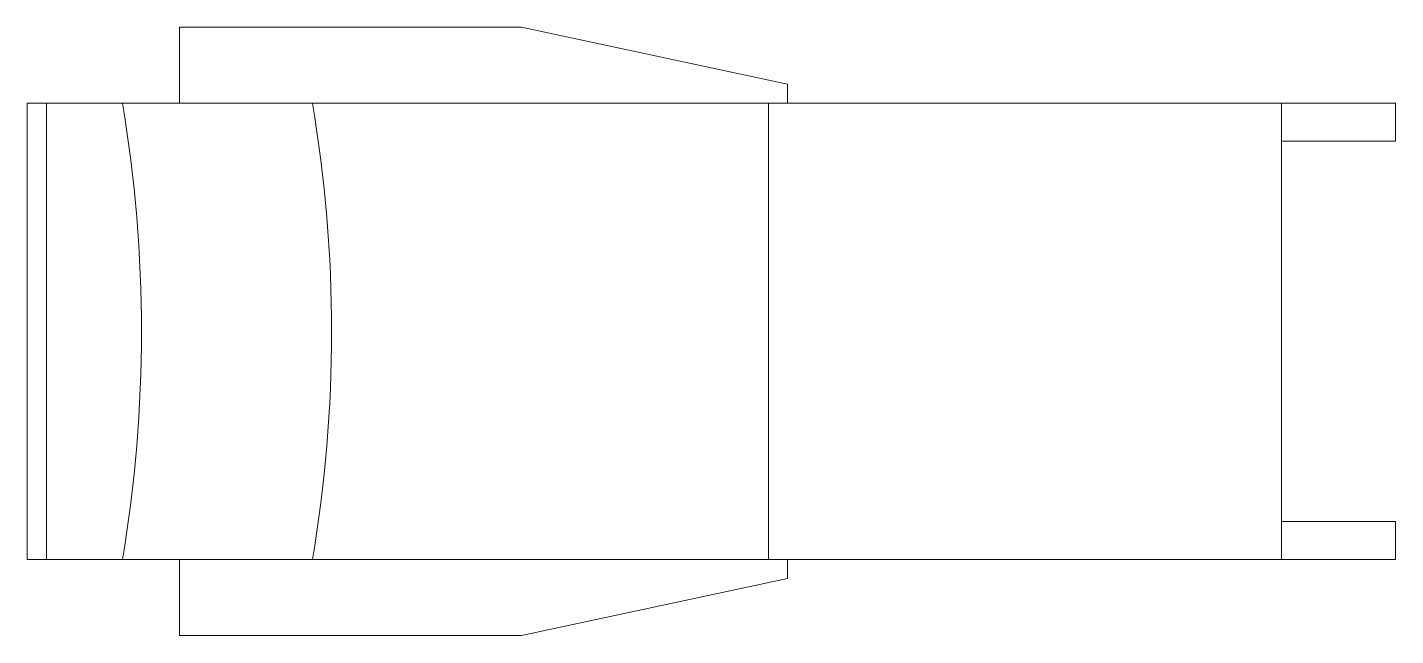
# Model space of a CAD drawing. Header units: millimetres. Extents: x 1854.99 to 1856.06, y 896.08 to 896.56.
import ezdxf

# ---------------------------------------------------------------- set-up
doc = ezdxf.new("R2010")
doc.units = ezdxf.units.MM
doc.layers.get('0').update_dxf_attribs({"lineweight": 9})
doc.layers.add('ARREDI', color=7, linetype='Continuous', lineweight=9)

# ---------------------------------------------------------------- blocks, each defined once
blk = doc.blocks.new('sdraio')
at = {"layer": 'ARREDI'}
for p, q in [((-0.864, 0.1788), (-0.864, 0.2384)), ((-0.864, 0.2384), (-0.5959, 0.2384)), ((-0.5959, 0.2384), (-0.3873, 0.1937)), ((-0.3873, 0.1937), (-0.3873, 0.1788)), ((-0.9683, 0.1788), (-0.9683, -0.1788)), ((-0.4022, 0.1788), (-0.4022, -0.1788)), ((0, 0.1788), (0, -0.1788)), ((-0.864, -0.1788), (-0.864, -0.2384)), ((-0.3873, -0.1937), (-0.3873, -0.1788)), ((-0.5959, -0.2384), (-0.3873, -0.1937)), ((-0.864, -0.2384), (-0.5959, -0.2384))]:
    blk.add_line(p, q, dxfattribs=at)
blk.add_lwpolyline([(0, -0.149), (0.0894, -0.149), (0.0894, -0.1788), (-0.9832, -0.1788), (-0.9832, 0.1788), (0.0894, 0.1788), (0.0894, 0.149), (0, 0.149)], dxfattribs=at)
for centre in [(-1.9664, 0), (-1.8174, 0)]:
    blk.add_arc(centre, 1.0727, 350.4069, 9.5931, dxfattribs=at)

msp = doc.modelspace()

# ---------------------------------------------------------------- block references
msp.add_blockref('sdraio', (1855.9693, 896.3206))

doc.saveas('drawing.dxf')
